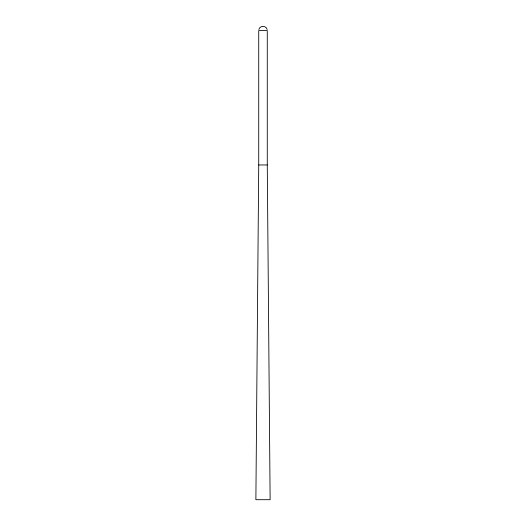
<?xml version="1.0" encoding="UTF-8"?>
<svg xmlns="http://www.w3.org/2000/svg" width="526" height="526" viewBox="0 0 526 526"><rect width="100%" height="100%" fill="white"/><g stroke="black" fill="none" stroke-linecap="round" stroke-linejoin="round"><path stroke-width="0.79" d="M258.726 164.96L255.879 499.7L270.121 499.7L267.274 164.96L267.274 30.574L258.726 30.574L258.726 164.96L267.261 164.96M258.871 29.469C259.778 25.36 266.222 25.36 267.129 29.469"/></g></svg>
